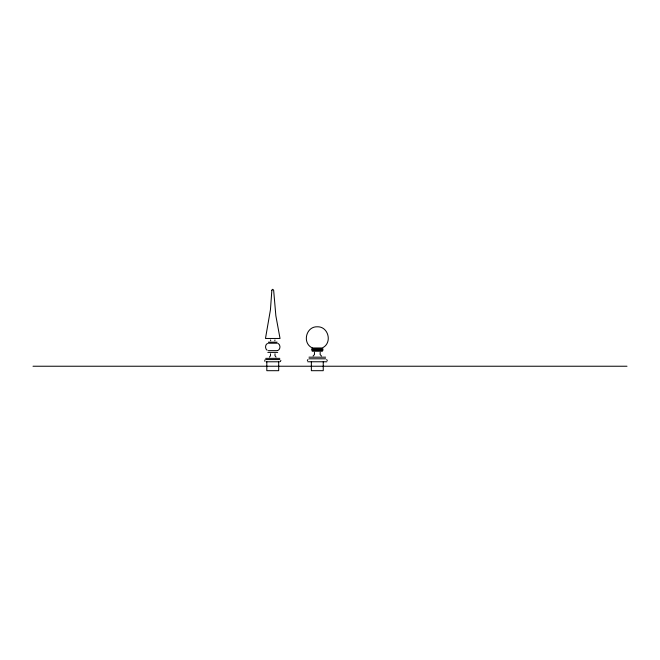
<?xml version="1.0" encoding="UTF-8"?>
<svg xmlns="http://www.w3.org/2000/svg" width="660" height="660" viewBox="0 0 660 660"><rect width="100%" height="100%" fill="white"/><g stroke="black" fill="none" stroke-linecap="round" stroke-linejoin="round"><path stroke-width="0.99" d="M270.691 340.733L270.55 339.941M320.174 352.283L320.133 354.544L321.527 356.045M275.014 353.776L274.981 355.699L276.053 357.109M307.329 360.698L307.906 359.527M264.866 359.931L264.775 361.284M274.964 339.941L274.816 340.733M313.079 356.045L314.474 354.544L314.432 352.283M269.453 357.109L270.526 355.699L270.493 353.776M280.36 361.63L280.879 360.376M267.473 343.414C265.015 344.701 264.916 348.719 267.151 350.27M277.745 350.551C280.591 349.47 280.698 344.776 278.033 343.414M268.373 342.177L277.134 342.177M268.373 343.216L277.134 343.216M312.642 347.968L322.129 347.968C332.698 343.414 328.663 326.329 317.303 326.791C305.951 326.32 301.909 343.414 312.477 347.968M311.586 348.876L323.021 348.876M311.355 349.981L323.251 349.981M312.18 350.048L322.426 350.048M268.373 350.641L277.134 350.641M312.18 351.236L322.426 351.236M267.82 352.382L277.687 352.382M308.987 357.175L325.619 357.175M265.7 358.363L279.807 358.363M308.987 358.809L325.619 358.809M265.7 359.551L279.807 359.551M266.071 361.779L279.436 361.779M307.717 361.762L326.89 361.762M33 366.234L627 366.234M326.7 359.527L327.277 360.698M323.243 361.779L323.243 370.689L311.363 370.689L311.363 361.779M278.693 361.779L278.693 370.689L266.813 370.689L266.813 361.779M271.862 290.202L270.435 309.796L265.477 338.464L280.03 338.464L275.855 315.736L273.644 290.202L272.753 289.311L271.862 290.202"/></g></svg>
